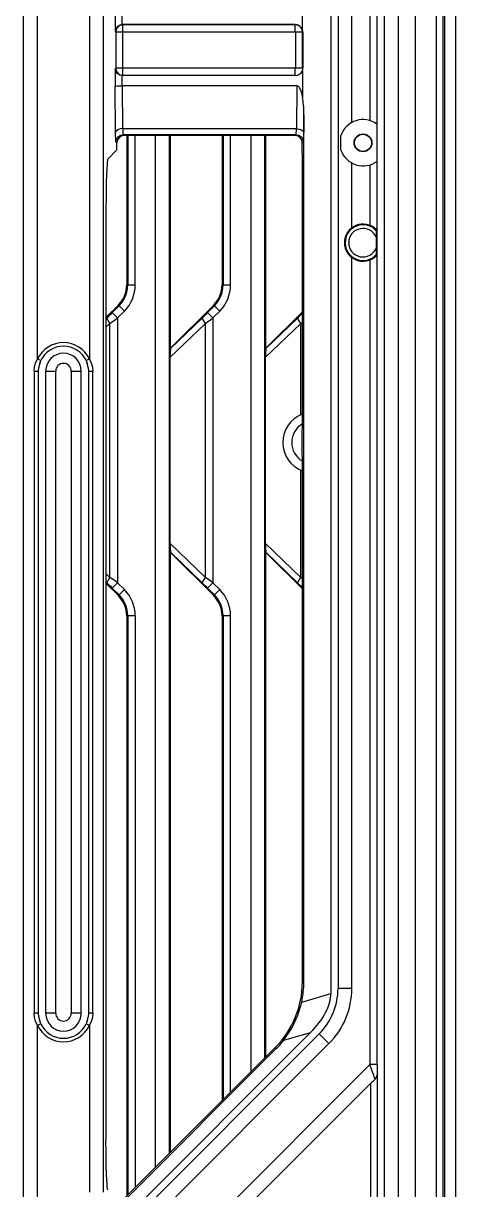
# Model space of a CAD drawing. Header units: millimetres. Extents: x -3132 to 28633, y 682 to 5849.
# Drawn here: x 7500.4 to 7561, y 2045.8 to 2209.3 of the extents above; entities that cross this region are included whole.
import ezdxf

# ---------------------------------------------------------------- set-up
doc = ezdxf.new("R2010")
doc.units = ezdxf.units.MM

msp = doc.modelspace()

# ---------------------------------------------------------------- linework, layer by layer
at = {"linetype": 'Continuous'}
for p, q in [((7561.028, 1705.533), (7561.028, 2705.533)), ((7558.334, 1968.437), (7558.334, 2442.629)), ((7559.214, 2442.221), (7559.214, 1968.845)), ((7559.507, 1968.845), (7559.507, 2442.221)), ((7553.007, 1973.703), (7553.007, 2437.363)), ((7555.336, 2438.707), (7555.336, 1972.359)), ((7551.008, 2436.131), (7551.008, 1974.935)), ((7500.397, 2372.847), (7500.397, 2038.219)), ((7511.659, 2045.457), (7511.659, 2365.609)), ((7550.009, 2063.374), (7550.009, 2347.691)), ((7543.528, 2337.765), (7543.528, 2073.301)), ((7544.528, 2337.042), (7544.528, 2074.024)), ((7502.396, 2162.209), (7502.396, 2248.857)), ((7509.66, 2248.857), (7509.66, 2162.209)), ((7546.465, 2195.382), (7546.465, 2215.684)), ((7549.01, 2215.435), (7549.01, 2195.631)), ((7539.528, 2208.432), (7539.528, 2212.243)), ((7513.287, 2210.638), (7513.287, 2208.148)), ((7514.282, 2209.11), (7514.282, 2210.533)), ((7538.528, 2209.11), (7514.315, 2209.11)), ((7514.358, 2209.066), (7514.315, 2209.11)), ((7538.528, 2209.066), (7514.358, 2209.066)), ((7514.358, 2201.999), (7514.358, 2209.066)), ((7538.528, 2208.072), (7538.528, 2209.11)), ((7513.287, 2208.148), (7513.363, 2208.072)), ((7513.363, 2208.072), (7538.567, 2208.072)), ((7513.363, 2208.072), (7513.363, 2202.994)), ((7538.567, 2208.072), (7538.567, 2202.994)), ((7539.562, 2208.033), (7538.567, 2208.033)), ((7539.562, 2203.033), (7539.562, 2208.033)), ((7539.606, 2208.033), (7539.606, 2203.033)), ((7513.287, 2202.917), (7513.363, 2202.994)), ((7513.287, 2202.917), (7513.287, 2200.427)), ((7538.567, 2202.994), (7513.363, 2202.994)), ((7538.528, 2201.956), (7514.282, 2201.956)), ((7514.282, 2200.533), (7514.282, 2201.956)), ((7514.358, 2201.999), (7538.528, 2201.999)), ((7538.528, 2201.999), (7538.528, 2202.994)), ((7538.567, 2203.033), (7539.562, 2203.033)), ((7539.528, 2202.633), (7539.528, 2198.823)), ((7513.335, 2193.958), (7513.287, 2200.427)), ((7538.776, 2200.533), (7514.282, 2200.533)), ((7514.282, 2200.533), (7514.327, 2194.511)), ((7538.73, 2194.511), (7538.776, 2200.533)), ((7539.741, 2196.441), (7539.723, 2193.958)), ((7539.741, 2074.923), (7539.741, 2196.441)), ((7513.39, 2192.677), (7513.335, 2193.958)), ((7538.718, 2194.511), (7514.34, 2194.511)), ((7514.34, 2194.511), (7514.376, 2193.661)), ((7538.661, 2193.661), (7514.397, 2193.661)), ((7514.397, 2193.661), (7514.525, 2193.533)), ((7538.533, 2193.533), (7538.661, 2193.661)), ((7538.682, 2193.661), (7538.718, 2194.511)), ((7549.964, 2195.143), (7549.964, 2189.922)), ((7513.53, 2192.538), (7513.39, 2192.677)), ((7513.53, 2191.534), (7513.53, 2192.538)), ((7538.533, 2193.533), (7514.525, 2193.533)), ((7514.904, 2193.533), (7514.904, 2172.617)), ((7515.037, 2193.533), (7515.038, 2172.617)), ((7516.092, 2172.617), (7516.092, 2193.533)), ((7518.909, 2193.533), (7518.909, 2048.92)), ((7520.902, 2050.912), (7520.902, 2193.533)), ((7521.047, 2163.729), (7521.047, 2193.533)), ((7528.274, 2193.533), (7528.274, 2172.617)), ((7528.407, 2193.533), (7528.408, 2172.617)), ((7529.462, 2172.617), (7529.462, 2193.533)), ((7532.279, 2193.533), (7532.279, 2062.29)), ((7534.272, 2064.282), (7534.272, 2193.533)), ((7534.417, 2163.729), (7534.417, 2193.533)), ((7539.458, 2192.886), (7539.458, 2191.598)), ((7539.668, 2192.677), (7539.528, 2192.538)), ((7544.945, 2191.506), (7544.945, 2193.56)), ((7512.238, 2190.241), (7513.53, 2191.534)), ((7539.458, 2191.598), (7539.496, 2191.503)), ((7539.528, 2152.885), (7539.528, 2190.511)), ((7546.465, 2180.61), (7546.465, 2189.684)), ((7549.01, 2189.435), (7549.01, 2180.939)), ((7511.992, 2183.259), (7511.992, 2052.801)), ((7549.876, 2180.357), (7549.876, 2176.709)), ((7546.465, 2074.024), (7546.465, 2176.456)), ((7549.01, 2176.126), (7549.01, 2063.374)), ((7514.904, 2172.617), (7516.092, 2172.617)), ((7528.274, 2172.617), (7529.462, 2172.617)), ((7513.732, 2169.788), (7511.992, 2168.047)), ((7513.827, 2169.693), (7512.877, 2168.743)), ((7514.572, 2168.948), (7513.732, 2169.788)), ((7527.102, 2169.788), (7521.047, 2163.729)), ((7527.197, 2169.693), (7526.247, 2168.743)), ((7527.942, 2168.948), (7527.102, 2169.788)), ((7512.553, 2167.225), (7512.091, 2167.97)), ((7512.877, 2168.743), (7513.622, 2167.998)), ((7513.622, 2167.998), (7514.572, 2168.948)), ((7513.622, 2167.998), (7513.622, 2130.855)), ((7525.461, 2167.97), (7521.034, 2163.696)), ((7525.923, 2167.225), (7525.461, 2167.97)), ((7526.247, 2168.743), (7526.992, 2167.998)), ((7526.992, 2167.998), (7527.942, 2168.948)), ((7526.992, 2167.998), (7526.992, 2130.855)), ((7538.831, 2167.97), (7534.404, 2163.696)), ((7539.528, 2168.843), (7534.417, 2163.729)), ((7539.293, 2167.225), (7538.831, 2167.97)), ((7511.992, 2166.683), (7512.553, 2167.225)), ((7512.553, 2131.628), (7512.553, 2167.225)), ((7520.962, 2162.434), (7525.923, 2167.225)), ((7525.923, 2131.628), (7525.923, 2167.225)), ((7534.332, 2162.434), (7539.293, 2167.225)), ((7539.293, 2167.225), (7539.528, 2167.393)), ((7539.293, 2154.413), (7539.293, 2167.225)), ((7521.031, 2163.698), (7520.962, 2162.434)), ((7521.048, 2163.728), (7521.031, 2163.698)), ((7534.401, 2163.698), (7534.332, 2162.434)), ((7534.418, 2163.728), (7534.401, 2163.698)), ((7501.906, 2160.533), (7501.961, 2161.108)), ((7501.961, 2161.108), (7502.127, 2161.673)), ((7502.127, 2161.673), (7502.396, 2162.209)), ((7502.85, 2161.999), (7502.396, 2162.209)), ((7502.528, 2160.533), (7502.567, 2161.052)), ((7502.696, 2161.604), (7502.85, 2161.999)), ((7509.66, 2162.209), (7509.206, 2161.999)), ((7509.206, 2161.999), (7509.363, 2161.597)), ((7509.49, 2161.05), (7509.528, 2160.533)), ((7509.66, 2162.209), (7509.93, 2161.672)), ((7509.93, 2161.672), (7510.095, 2161.106)), ((7510.095, 2161.106), (7510.151, 2160.533)), ((7520.962, 2162.434), (7520.962, 2136.419)), ((7534.332, 2162.434), (7534.332, 2136.419)), ((7501.906, 2160.533), (7502.528, 2160.533)), ((7501.906, 2160.533), (7501.906, 2070.533)), ((7502.528, 2070.533), (7502.528, 2160.533)), ((7503.528, 2160.533), (7504.942, 2160.533)), ((7503.528, 2160.533), (7503.528, 2070.533)), ((7504.942, 2070.533), (7504.942, 2160.533)), ((7507.114, 2160.533), (7508.528, 2160.533)), ((7507.114, 2160.533), (7507.114, 2070.533)), ((7508.528, 2070.533), (7508.528, 2160.533)), ((7509.528, 2160.533), (7510.151, 2160.533)), ((7509.528, 2160.533), (7509.528, 2070.533)), ((7510.151, 2070.533), (7510.151, 2160.533)), ((7539.495, 2151.89), (7539.458, 2151.835)), ((7539.458, 2151.835), (7539.458, 2149.231)), ((7539.495, 2149.175), (7539.458, 2149.231)), ((7539.528, 2074.923), (7539.528, 2148.181)), ((7539.293, 2131.628), (7539.293, 2146.653)), ((7525.923, 2131.628), (7520.962, 2136.419)), ((7520.962, 2136.419), (7521.031, 2135.15)), ((7539.293, 2131.628), (7534.332, 2136.419)), ((7534.332, 2136.419), (7534.401, 2135.15)), ((7521.036, 2135.154), (7525.461, 2130.883)), ((7521.047, 2135.13), (7527.102, 2129.065)), ((7521.047, 2051.057), (7521.047, 2135.13)), ((7534.406, 2135.154), (7538.831, 2130.883)), ((7534.417, 2135.13), (7539.528, 2130.01)), ((7534.417, 2064.427), (7534.417, 2135.13)), ((7512.553, 2131.628), (7511.992, 2132.17)), ((7512.091, 2130.883), (7512.553, 2131.628)), ((7525.461, 2130.883), (7525.923, 2131.628)), ((7538.831, 2130.883), (7539.293, 2131.628)), ((7539.528, 2131.46), (7539.293, 2131.628)), ((7511.992, 2130.808), (7513.732, 2129.065)), ((7513.622, 2130.855), (7512.877, 2130.11)), ((7512.877, 2130.11), (7513.827, 2129.159)), ((7514.572, 2129.905), (7513.622, 2130.855)), ((7513.732, 2129.065), (7514.572, 2129.905)), ((7526.992, 2130.855), (7526.247, 2130.11)), ((7526.247, 2130.11), (7527.197, 2129.159)), ((7527.942, 2129.905), (7526.992, 2130.855)), ((7527.102, 2129.065), (7527.942, 2129.905)), ((7516.092, 2126.236), (7514.904, 2126.236)), ((7514.904, 2126.236), (7514.904, 2044.914)), ((7515.038, 2126.236), (7515.038, 2045.049)), ((7516.092, 2126.236), (7516.092, 2046.102)), ((7529.462, 2126.236), (7528.274, 2126.236)), ((7528.274, 2126.236), (7528.274, 2058.284)), ((7528.408, 2126.236), (7528.408, 2058.419)), ((7529.462, 2059.472), (7529.462, 2126.236)), ((7539.741, 2074.923), (7539.528, 2074.923)), ((7539.431, 2072.101), (7543.528, 2073.301)), ((7546.465, 2074.024), (7544.528, 2074.024)), ((7502.528, 2070.533), (7501.906, 2070.533)), ((7501.961, 2069.96), (7501.906, 2070.533)), ((7502.126, 2069.394), (7501.961, 2069.96)), ((7502.567, 2070.015), (7502.528, 2070.533)), ((7502.85, 2069.067), (7502.694, 2069.469)), ((7504.942, 2070.533), (7503.528, 2070.533)), ((7508.528, 2070.533), (7507.114, 2070.533)), ((7509.36, 2069.462), (7509.206, 2069.067)), ((7509.528, 2070.533), (7509.489, 2070.013)), ((7510.151, 2070.533), (7509.528, 2070.533)), ((7510.095, 2069.958), (7509.929, 2069.392)), ((7510.151, 2070.533), (7510.095, 2069.958)), ((7502.396, 2068.857), (7502.126, 2069.394)), ((7502.396, 2068.857), (7502.85, 2069.067)), ((7502.396, 2038.219), (7502.396, 2068.857)), ((7509.206, 2069.067), (7509.66, 2068.857)), ((7509.929, 2069.392), (7509.66, 2068.857)), ((7509.66, 2068.857), (7509.66, 2045.483)), ((7540.631, 2067.813), (7514.72, 2041.902)), ((7540.631, 2067.813), (7536.884, 2066.716)), ((7514.212, 2039.98), (7541.892, 2067.66)), ((7543.261, 2066.291), (7514.264, 2037.293)), ((7541.892, 2067.66), (7543.261, 2066.291)), ((7514.324, 2044.334), (7535.721, 2065.731)), ((7514.782, 2044.485), (7535.874, 2065.577)), ((7535.721, 2065.731), (7535.874, 2065.577)), ((7514.264, 2028.628), (7549.01, 2063.374)), ((7550.009, 2063.374), (7549.01, 2063.374)), ((7549.278, 2062.581), (7549.01, 2063.374)), ((7549.743, 2061.298), (7549.944, 2061.56)), ((7550.055, 2062.077), (7550.062, 2062.199)), ((7550.058, 2062.073), (7550.062, 2062.202)), ((7550.062, 1976.552), (7550.062, 2062.199)), ((7549.062, 2060.688), (7514.919, 2026.545)), ((7549.062, 2060.688), (7549.062, 1976.013))]:
    msp.add_line(p, q, dxfattribs=at)
for points in [[(7514.315, 2209.11), (7513.934, 2209.037), (7513.61, 2208.835), (7513.381, 2208.528), (7513.287, 2208.148)], [(7514.358, 2209.066), (7513.978, 2208.99), (7513.655, 2208.775), (7513.44, 2208.452), (7513.363, 2208.072)], [(7514.282, 2201.963), (7513.934, 2202.029), (7513.61, 2202.231), (7513.381, 2202.538), (7513.287, 2202.917)], [(7513.363, 2202.994), (7513.44, 2202.614), (7513.655, 2202.291), (7513.978, 2202.075), (7514.358, 2201.999)], [(7513.287, 2200.427), (7513.372, 2200.467), (7513.591, 2200.501), (7513.91, 2200.524), (7514.282, 2200.533)], [(7538.777, 2200.533), (7538.855, 2200.518), (7538.932, 2200.473), (7539.004, 2200.405), (7539.07, 2200.318), (7539.131, 2200.215), (7539.189, 2200.097), (7539.244, 2199.963), (7539.297, 2199.815), (7539.347, 2199.651), (7539.395, 2199.471), (7539.442, 2199.274), (7539.486, 2199.058), (7539.528, 2198.823)], [(7514.34, 2194.512), (7513.986, 2194.47), (7513.659, 2194.354), (7513.428, 2194.176), (7513.335, 2193.958)], [(7513.39, 2192.677), (7513.472, 2193.055), (7513.692, 2193.373), (7514.011, 2193.584), (7514.376, 2193.66)], [(7538.682, 2193.66), (7539.035, 2193.588), (7539.358, 2193.381), (7539.582, 2193.064), (7539.668, 2192.677)], [(7538.73, 2194.511), (7539.097, 2194.465), (7539.412, 2194.347), (7539.631, 2194.175), (7539.723, 2193.958)], [(7512.156, 2189.496), (7512.085, 2188.244), (7512.033, 2186.726), (7512.002, 2184.979), (7511.992, 2183.259)], [(7512.877, 2168.743), (7512.607, 2168.475), (7512.345, 2168.217), (7512.091, 2167.97)], [(7512.553, 2167.225), (7512.903, 2167.475), (7513.26, 2167.733), (7513.622, 2167.998)], [(7526.247, 2168.743), (7525.977, 2168.475), (7525.715, 2168.217), (7525.461, 2167.97)], [(7525.923, 2167.225), (7526.273, 2167.475), (7526.63, 2167.733), (7526.992, 2167.998)], [(7539.528, 2168.655), (7539.347, 2168.475), (7539.085, 2168.217), (7538.831, 2167.97)], [(7521.042, 2135.125), (7521.039, 2135.135), (7521.039, 2135.144), (7521.036, 2135.154)], [(7534.412, 2135.125), (7534.409, 2135.135), (7534.409, 2135.144), (7534.406, 2135.154)], [(7513.622, 2130.855), (7513.26, 2131.12), (7512.903, 2131.378), (7512.553, 2131.628)], [(7526.992, 2130.855), (7526.63, 2131.12), (7526.273, 2131.378), (7525.923, 2131.628)], [(7512.091, 2130.883), (7512.345, 2130.636), (7512.608, 2130.378), (7512.877, 2130.11)], [(7525.461, 2130.883), (7525.715, 2130.636), (7525.978, 2130.378), (7526.247, 2130.11)], [(7538.831, 2130.883), (7539.085, 2130.636), (7539.348, 2130.378), (7539.528, 2130.198)], [(7536.884, 2066.716), (7538.04, 2068.448), (7538.883, 2070.263), (7539.431, 2072.101)], [(7550.009, 2063.374), (7550.012, 2062.84), (7550.019, 2062.399), (7550.03, 2062.106), (7550.043, 2061.995)], [(7549.062, 2060.688), (7549.309, 2060.924), (7549.542, 2061.128), (7549.743, 2061.298)], [(7549.743, 2061.298), (7549.661, 2061.499), (7549.502, 2061.937), (7549.278, 2062.581)], [(7549.944, 2061.56), (7550.033, 2061.845), (7550.058, 2062.073)], [(7512.15, 2046.62), (7512.082, 2047.899), (7512.033, 2049.359), (7512.002, 2051.046), (7511.992, 2052.801)], [(7512.236, 2045.753), (7512.207, 2045.873), (7512.178, 2046.162), (7512.15, 2046.62)]]:
    msp.add_lwpolyline(points, dxfattribs=at)
for radius in [1.25, 1.2]:
    msp.add_circle((7548.028, 2192.533), radius, dxfattribs=at)
for centre, radius, start, end in [((7538.528, 2208.033), 1.077, 21.77382, 90), ((7538.528, 2208.033), 1.034, 0, 90), ((7538.528, 2203.033), 1.077, 270, 338.22618), ((7548.028, 2192.533), 3.25, 53.44087, 161.57375), ((7548.028, 2192.533), 3.25, 198.42625, 306.55913), ((7548.028, 2178.533), 2.6, 44.70386, 315.29614), ((7548.028, 2178.533), 2.5, 42.17937, 317.82063), ((7548.028, 2178.533), 2, 22.13137, 337.86868), ((7510.904, 2172.617), 4, 314.99932, 360), ((7510.904, 2172.617), 4.134, 315, 0), ((7510.904, 2172.617), 5.188, 315, 360), ((7524.274, 2172.617), 4, 314.99932, 360), ((7524.274, 2172.617), 4.134, 315, 0), ((7524.274, 2172.617), 5.188, 315, 360), ((7506.028, 2160.533), 4, 24.76573, 155.23427), ((7506.028, 2160.533), 3.5, 24.76573, 155.23427), ((7506.028, 2160.533), 2.5, 0, 180), ((7506.028, 2160.533), 3.5, 162.18249, 171.465), ((7506.028, 2160.533), 1.086, 0, 180), ((7506.028, 2160.533), 3.5, 8.50237, 17.69504), ((7541.028, 2150.533), 4.25, 110.88334, 249.11868), ((7541.028, 2150.533), 3, 119.71399, 239.82176), ((7510.904, 2126.236), 5.188, 0, 45), ((7524.274, 2126.236), 5.188, 0, 45), ((7510.904, 2126.236), 4, 0, 45.00069), ((7510.904, 2126.236), 4.134, 0, 45), ((7524.274, 2126.236), 4, 0, 45.00069), ((7524.274, 2126.236), 4.134, 0, 45), ((7526.528, 2074.923), 13, 315, 0), ((7535.528, 2074.024), 9, 315, 0), ((7535.528, 2074.024), 10.936, 315, 0), ((7506.028, 2070.533), 3.5, 188.50237, 197.69504), ((7506.028, 2070.533), 2.5, 180, 0), ((7506.028, 2070.533), 1.086, 180, 0), ((7506.028, 2070.533), 3.5, 342.18249, 351.465), ((7506.028, 2070.533), 4, 204.76573, 335.23427), ((7506.028, 2070.533), 3.5, 204.76573, 335.23427)]:
    msp.add_arc(centre, radius, start, end, dxfattribs=at)
for centre, major_axis, ratio, start_param, end_param in [((7538.547, 2208.033), (1.06, 0), 0.9998476, 0, 0.3865551), ((7538.547, 2203.033), (1.06, 0), 0.9998476, -0.3865551, 0), ((7538.728, 2193.914), (0.49, 5.379), 0.1650331, -1.0665956, -0.4060551), ((7514.526, 2192.537), (0.705, -0.705), 0.9987828, 2.3568035, 3.9263818), ((7538.532, 2192.537), (0.705, 0.705), 0.9987828, 5.4983961, 7.0679745), ((7539.493, 2190.511), (0, 0.996), 0.0349208, -1.5707963, -0.0872665), ((7512.238, 2181.756), (0.005, 8.488), 0.0246777, 0.0247027, 0.4231289), ((7539.493, 2152.885), (0, 0.996), 0.0349208, -3.0892328, -1.5707963), ((7539.493, 2148.181), (0, 0.996), 0.0349208, -1.5707963, -0.0523599), ((7526.755, 2074.923), (12.986, 0), 0.9998476, -0.2191144, 0), ((7523.404, 2068.586), (19.965, 5.848), 0.4326149, -0.669232, -0.1260383), ((7526.844, 2074.608), (-9.031, 9.031), 0.9993901, -3.1415927, -3.0222817)]:
    msp.add_ellipse(centre, major_axis=major_axis, ratio=ratio, start_param=start_param, end_param=end_param, dxfattribs=at)

doc.saveas('drawing.dxf')
